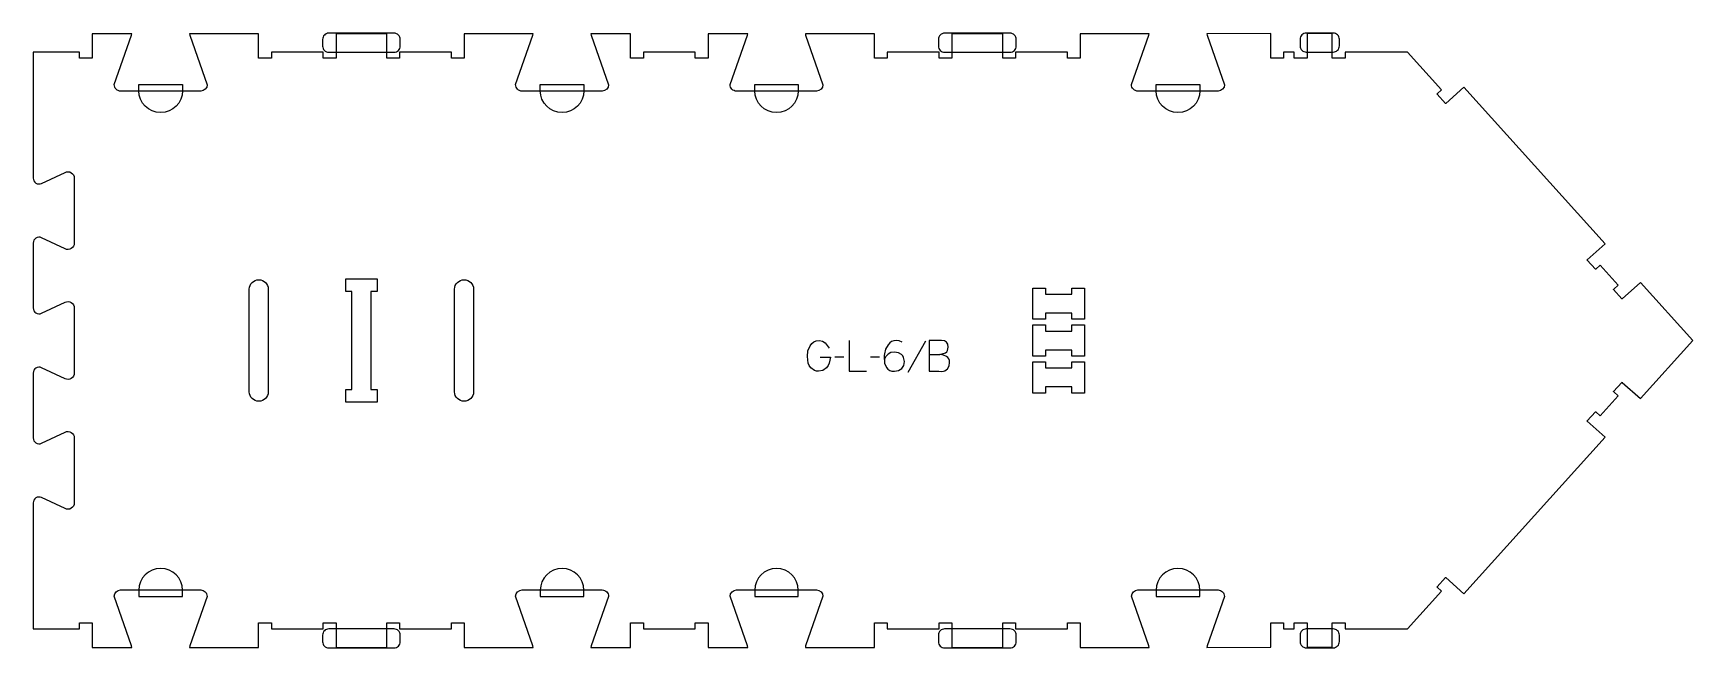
# Model space of a CAD drawing. Header units: millimetres. Extents: x -752 to 865, y -300 to 300.
import ezdxf

# ---------------------------------------------------------------- set-up
doc = ezdxf.new("R2010")
doc.units = ezdxf.units.MM
for name, color, linetype, true_color in [('1_ANYTOOL_1MMDEEP_LABELS_S', 2, 'Continuous', 0xffff00), ('3_ANYTOOL_CUTTHROUGH_INSID', 4, 'Continuous', 0x00ffff), ('4_ANYTOOL_CUTTHROUGH_OUTSI', 5, 'Continuous', 0x0000ff), ('5_ANYTOOL_HALF_MILL_9MM_IN', 3, 'Continuous', 0x00ff00)]:
    doc.layers.add(name, color=color, linetype=linetype, true_color=true_color)

msp = doc.modelspace()

# ---------------------------------------------------------------- linework, layer by layer
at = {"layer": '1_ANYTOOL_1MMDEEP_LABELS_S'}
for p, q in [((37.7, -16.1), (28.9, -16.2)), ((72.6, -16.1), (63.8, -16.2)), ((117.3, -0.5), (100.1, -31.2))]:
    msp.add_line(p, q, dxfattribs=at)
for points in [[(14.8, -16.2), (24.6, -16.2), (23.6, -22.2), (22.4, -24.5), (20.8, -26.5), (17.2, -29.1), (13.2, -30), (11.1, -29.8), (9.2, -29.2), (5.6, -26.5), (4.1, -24.5), (3, -22), (2.2, -15.5), (2.8, -10.2), (4.8, -5.1), (6.4, -2.8), (8.4, -1.3), (10.9, -0.3), (13.9, 0), (17.1, -0.6), (19.7, -2.3), (23.4, -7.4)], [(42.8, 0), (42.8, -30), (59.9, -30)], [(94.4, -1.5), (91.7, -0.4), (88.9, 0), (86.4, -0.3), (84.3, -1), (82.4, -2.3), (80.8, -4.2), (78.4, -8.4), (77.2, -12.9), (77, -14.7), (77.5, -22.2), (79.2, -26.2), (80.6, -27.9), (82.4, -29.1), (84.6, -29.8), (87.1, -30), (91.1, -29.3), (94.1, -27.4), (96.1, -24.4), (96.7, -20.5), (96, -16.6), (95.2, -15), (94, -13.7), (91, -11.9), (87.1, -11.3), (83.6, -11.8), (80.9, -13.2), (78.7, -15.6), (76.9, -18.8)], [(120.7, -13.7), (131.2, -13.5), (136.9, -12), (138.1, -11.1), (138.8, -9.9), (139.5, -6.5), (139.1, -3.6), (138.5, -2.5), (137.8, -1.6), (136.9, -0.9), (135.7, -0.4), (132.8, 0), (120.7, 0)], [(120.7, 0), (120.7, -30), (130.4, -30), (132.9, -30.1), (134.7, -30), (136.2, -29.5), (137.5, -28.7), (138.7, -27.5), (140.2, -24.6), (140.8, -21.5), (140.6, -19.6), (140, -18), (139.1, -16.7), (137.8, -15.6), (134.7, -14.2), (131.2, -13.5)]]:
    msp.add_lwpolyline(points, dxfattribs=at)
at = {"layer": '3_ANYTOOL_CUTTHROUGH_INSID'}
for points in [[(-523, 50), (-523, -50, -1), (-541.5, -50), (-541.5, 50, -1)], [(-341.5, 50, -1), (-323, 50), (-323, -50, -1), (-341.5, -50)]]:
    msp.add_lwpolyline(points, format="xyb", close=True, dxfattribs=at)
for points in [[(-417, -60.3), (-447.5, -60.3), (-447.5, -47.8), (-441.5, -47.8), (-441.5, 47.7), (-447.5, 47.7), (-447.5, 60.2), (-417, 60.2), (-417, 47.7), (-423, 47.7), (-423, -47.8), (-417, -47.8)], [(272.3, 51.2), (272.3, 20.7), (259.8, 20.7), (259.8, 26.7), (234.3, 26.7), (234.3, 20.7), (221.8, 20.7), (221.8, 51.2), (234.3, 51.2), (234.3, 45.2), (259.8, 45.2), (259.8, 51.2)], [(272.3, 15.2), (272.3, -15.3), (259.8, -15.3), (259.8, -9.3), (234.3, -9.3), (234.3, -15.3), (221.8, -15.3), (221.8, 15.2), (234.3, 15.2), (234.3, 9.2), (259.8, 9.2), (259.8, 15.2)], [(272.3, -20.8), (272.3, -51.3), (259.8, -51.3), (259.8, -45.3), (234.3, -45.3), (234.3, -51.3), (221.8, -51.3), (221.8, -20.8), (234.3, -20.8), (234.3, -26.8), (259.8, -26.8), (259.8, -20.8)]]:
    msp.add_lwpolyline(points, close=True, dxfattribs=at)
at = {"layer": '4_ANYTOOL_CUTTHROUGH_OUTSI'}
msp.add_lwpolyline([(0.5, -297.9), (0.3, -299.3), (67.5, -299.3), (67.5, -275.5, -0.414214), (67.7, -275.3), (79.7, -275.3, -0.414214), (80, -275.5), (80, -281.3), (130.5, -281.3), (130.5, -275.5, -0.414214), (130.7, -275.3), (142.7, -275.3, -0.414214), (143, -275.5), (143, -299.3), (192.5, -299.3), (192.5, -275.5, -0.414214), (192.7, -275.3), (204.7, -275.3, -0.414214), (205, -275.5), (205, -281.3), (255.5, -281.3), (255.5, -275.5, -0.414214), (255.7, -275.3), (267.7, -275.3, -0.414214), (268, -275.5), (268, -299.3), (335.2, -299.3), (334.9, -297.9), (318, -249.5), (318.5, -247.2), (319.9, -245.1), (322, -243.7), (324.3, -243.3), (402.3, -243.3, -0.419618), (408.5, -249.6), (391.6, -297.9), (391.4, -299.3), (453.6, -299.2), (453.6, -275.5, -0.414214), (453.8, -275.2), (465.8, -275.2, -0.414214), (466.1, -275.5), (466.1, -281.2), (476.6, -281.2), (476.6, -275.5, -0.414214), (476.8, -275.2), (488.8, -275.2, -0.414214), (489.1, -275.5), (489.1, -299.2), (513.6, -299.2), (513.6, -275.5, -0.414214), (513.8, -275.2), (525.8, -275.2, -0.414214), (526.1, -275.5), (526.1, -281.2), (586.9, -281.3), (620.1, -244.4), (615.8, -240.5, -0.414214), (615.8, -240.2), (623.9, -231.3, -0.414213), (624.2, -231.2), (641.9, -247.1), (779.5, -94.2), (761.8, -78.8), (761.8, -78.7), (761.8, -78.6), (761.9, -78.5), (769.9, -69.6, -0.414214), (770.2, -69.6), (774.5, -73.4), (792, -53.9), (787.8, -50.1, -0.415013), (787.7, -49.7), (795.8, -40.8, -0.414214), (796.1, -40.8), (813.8, -56.7), (864.8, 0), (813.8, 56.7), (796.1, 40.8, -0.414214), (795.8, 40.8), (787.7, 49.7, -0.41422), (787.8, 50.1), (792, 53.9), (774.5, 73.4), (770.2, 69.6, -0.414214), (769.9, 69.6), (761.9, 78.5), (761.8, 78.6), (761.8, 78.7), (761.8, 78.8), (779.5, 94.2), (641.9, 247.1), (624.2, 231.2, -0.414213), (623.9, 231.3), (615.8, 240.2, -0.414214), (615.8, 240.5), (620.1, 244.4), (586.9, 281.2), (526.1, 281.3), (526.1, 275.5, -0.414214), (525.8, 275.3), (513.8, 275.3, -0.414214), (513.6, 275.5), (513.6, 299.3), (489.1, 299.3), (489.1, 275.5, -0.414214), (488.8, 275.3), (476.8, 275.3, -0.414214), (476.6, 275.5), (476.6, 281.3), (466.1, 281.3), (466.1, 275.5, -0.414214), (465.8, 275.3), (453.8, 275.3, -0.414214), (453.6, 275.5), (453.6, 299.3), (391.4, 299.2), (391.6, 297.9), (408.5, 249.5), (408.1, 247.2), (406.7, 245.1), (404.6, 243.7), (402.3, 243.2), (324.3, 243.2, -0.419618), (318, 249.6), (334.9, 297.9), (335.2, 299.2), (268, 299.2), (268, 275.5, -0.414214), (267.7, 275.2), (255.7, 275.2, -0.414214), (255.5, 275.5), (255.5, 281.2), (205, 281.2), (205, 275.5, -0.414214), (204.7, 275.2), (192.7, 275.2, -0.414214), (192.5, 275.5), (192.5, 299.2), (143, 299.2), (143, 275.5, -0.414214), (142.7, 275.2), (130.7, 275.2, -0.414214), (130.5, 275.5), (130.5, 281.2), (80, 281.2), (80, 275.5, -0.414214), (79.7, 275.2), (67.7, 275.2, -0.414214), (67.5, 275.5), (67.5, 299.2), (0.3, 299.2), (0.5, 297.9), (17.4, 249.5), (17, 247.2), (15.6, 245.1), (13.5, 243.7), (11.2, 243.2), (-66.8, 243.2, -0.419618), (-73, 249.6), (-56.1, 297.9), (-55.9, 299.2), (-94.5, 299.2), (-94.5, 275.5, -0.414214), (-94.8, 275.2), (-106.8, 275.2, -0.414214), (-107, 275.5), (-107, 281.2), (-157.5, 281.2), (-157.5, 275.5, -0.414214), (-157.8, 275.2), (-169.8, 275.2, -0.414214), (-170, 275.5), (-170, 299.2), (-208.6, 299.2), (-208.4, 297.9), (-191.5, 249.5), (-191.9, 247.2), (-193.3, 245.1), (-195.4, 243.7), (-197.7, 243.2), (-275.7, 243.2, -0.419618), (-282, 249.6), (-265.1, 297.9), (-264.8, 299.2), (-332, 299.2), (-332, 275.5, -0.414214), (-332.3, 275.2), (-344.3, 275.2, -0.414214), (-344.5, 275.5), (-344.5, 281.2), (-395, 281.2), (-395, 275.5, -0.414214), (-395.3, 275.2), (-407.3, 275.2, -0.414214), (-407.5, 275.5), (-407.5, 299.2), (-457, 299.2), (-457, 275.5, -0.414214), (-457.3, 275.2), (-469.3, 275.2, -0.414214), (-469.5, 275.5), (-469.5, 281.2), (-520, 281.2), (-520, 275.5, -0.414214), (-520.3, 275.2), (-532.3, 275.2, -0.414214), (-532.5, 275.5), (-532.5, 299.2), (-599.7, 299.2), (-599.5, 297.9), (-582.6, 249.5), (-583, 247.2), (-584.4, 245.1), (-586.5, 243.7), (-588.8, 243.2), (-666.8, 243.2, -0.419618), (-673, 249.6), (-656.1, 297.9), (-655.9, 299.2), (-694.5, 299.2), (-694.5, 275.5, -0.414214), (-694.8, 275.2), (-706.8, 275.2, -0.414214), (-707, 275.5), (-707, 281.2), (-752, 281.2), (-752, 158.4, 0.551268), (-743.8, 153.2), (-721, 164, -0.551268), (-712, 158.4), (-712, 95, -0.551268), (-721, 89.4), (-743.8, 100.2, 0.551268), (-752, 95), (-752, 31.7, 0.551268), (-743.8, 26.5), (-721, 37.3, -0.551268), (-712, 31.7), (-712, -31.7, -0.551268), (-721, -37.3), (-743.8, -26.5, 0.551268), (-752, -31.7), (-752, -95, 0.551268), (-743.8, -100.2), (-721, -89.4, -0.551268), (-712, -95), (-712, -158.4, -0.551268), (-721, -164), (-743.8, -153.2, 0.551268), (-752, -158.4), (-752, -281.3), (-707, -281.3), (-707, -275.5, -0.414214), (-706.8, -275.3), (-694.8, -275.3, -0.414214), (-694.5, -275.5), (-694.5, -299.3), (-655.9, -299.3), (-656.2, -297.9), (-673.1, -249.5), (-672.6, -247.2), (-671.2, -245.1), (-669.1, -243.7), (-666.8, -243.3), (-588.8, -243.3, -0.419618), (-582.6, -249.6), (-599.5, -297.9), (-599.7, -299.3), (-532.5, -299.3), (-532.5, -275.5, -0.414214), (-532.3, -275.3), (-520.3, -275.3, -0.414214), (-520, -275.5), (-520, -281.3), (-469.5, -281.3), (-469.5, -275.5, -0.414214), (-469.3, -275.3), (-457.3, -275.3, -0.414214), (-457, -275.5), (-457, -299.3), (-407.5, -299.3), (-407.5, -275.5, -0.414214), (-407.3, -275.3), (-395.3, -275.3, -0.414214), (-395, -275.5), (-395, -281.3), (-344.5, -281.3), (-344.5, -275.5, -0.414214), (-344.3, -275.3), (-332.3, -275.3, -0.414214), (-332, -275.5), (-332, -299.3), (-264.8, -299.3), (-265.1, -297.9), (-282, -249.5), (-281.5, -247.2), (-280.1, -245.1), (-278, -243.7), (-275.7, -243.3), (-197.7, -243.3, -0.419618), (-191.5, -249.6), (-208.4, -297.9), (-208.6, -299.3), (-170, -299.3), (-170, -275.5, -0.414214), (-169.8, -275.3), (-157.8, -275.3, -0.414214), (-157.5, -275.5), (-157.5, -281.3), (-107, -281.3), (-107, -275.5, -0.414214), (-106.8, -275.3), (-94.8, -275.3, -0.414214), (-94.5, -275.5), (-94.5, -299.3), (-55.9, -299.3), (-56.2, -297.9), (-73.1, -249.5), (-72.6, -247.2), (-71.2, -245.1), (-69.1, -243.7), (-66.8, -243.3), (11.2, -243.3), (13.5, -243.7), (15.6, -245.1), (17, -247.2), (17.4, -249.5)], format="xyb", close=True, dxfattribs=at)
at = {"layer": '5_ANYTOOL_HALF_MILL_9MM_IN'}
for points in [[(-464.1, 299.7, 0.414214), (-470.1, 293.7), (-470.1, 287.2, 0.414214), (-464.1, 281.2), (-400.4, 281.2, 0.414214), (-394.4, 287.2), (-394.4, 293.7, 0.414214), (-400.4, 299.7)], [(135.9, 299.7, 0.414214), (129.9, 293.7), (129.9, 287.2, 0.414214), (135.9, 281.2), (199.6, 281.2, 0.414214), (205.6, 287.2), (205.6, 293.7, 0.414214), (199.6, 299.7)], [(488.2, 299.8, 0.414214), (482.2, 293.8), (482.2, 287.3, 0.414214), (488.2, 281.3), (514.5, 281.3, 0.414214), (520.5, 287.3), (520.5, 293.8, 0.414214), (514.5, 299.8)], [(-606.6, 243.5, -1), (-649.1, 243.5), (-649.1, 249.7), (-606.6, 249.7)], [(-215.5, 243.5, -1), (-258, 243.5), (-258, 249.7), (-215.5, 249.7)], [(-6.6, 243.5, -1), (-49.1, 243.5), (-49.1, 249.7), (-6.6, 249.7)], [(384.5, 243.5, -1), (342, 243.5), (342, 249.7), (384.5, 249.7)], [(-606.6, -243.5, 1), (-649.1, -243.5), (-649.1, -249.8), (-606.6, -249.8)], [(-215.5, -243.5, 1), (-258, -243.5), (-258, -249.8), (-215.5, -249.8)], [(-6.6, -243.5, 1), (-49.1, -243.5), (-49.1, -249.8), (-6.6, -249.8)], [(384.5, -243.5, 1), (342, -243.5), (342, -249.8), (384.5, -249.8)], [(-464.1, -281.3, 0.414214), (-470.1, -287.3), (-470.1, -293.8, 0.414214), (-464.1, -299.8), (-400.4, -299.8, 0.414214), (-394.4, -293.8), (-394.4, -287.3, 0.414214), (-400.4, -281.3)], [(135.9, -281.3, 0.414214), (129.9, -287.3), (129.9, -293.8, 0.414214), (135.9, -299.8), (199.6, -299.8, 0.414214), (205.6, -293.8), (205.6, -287.3, 0.414214), (199.6, -281.3)], [(488.2, -281.3, 0.414214), (482.2, -287.3), (482.2, -293.7, 0.414214), (488.2, -299.7), (514.5, -299.7, 0.414214), (520.5, -293.7), (520.5, -287.3, 0.414214), (514.5, -281.3)]]:
    msp.add_lwpolyline(points, format="xyb", close=True, dxfattribs=at)

doc.saveas('drawing.dxf')
